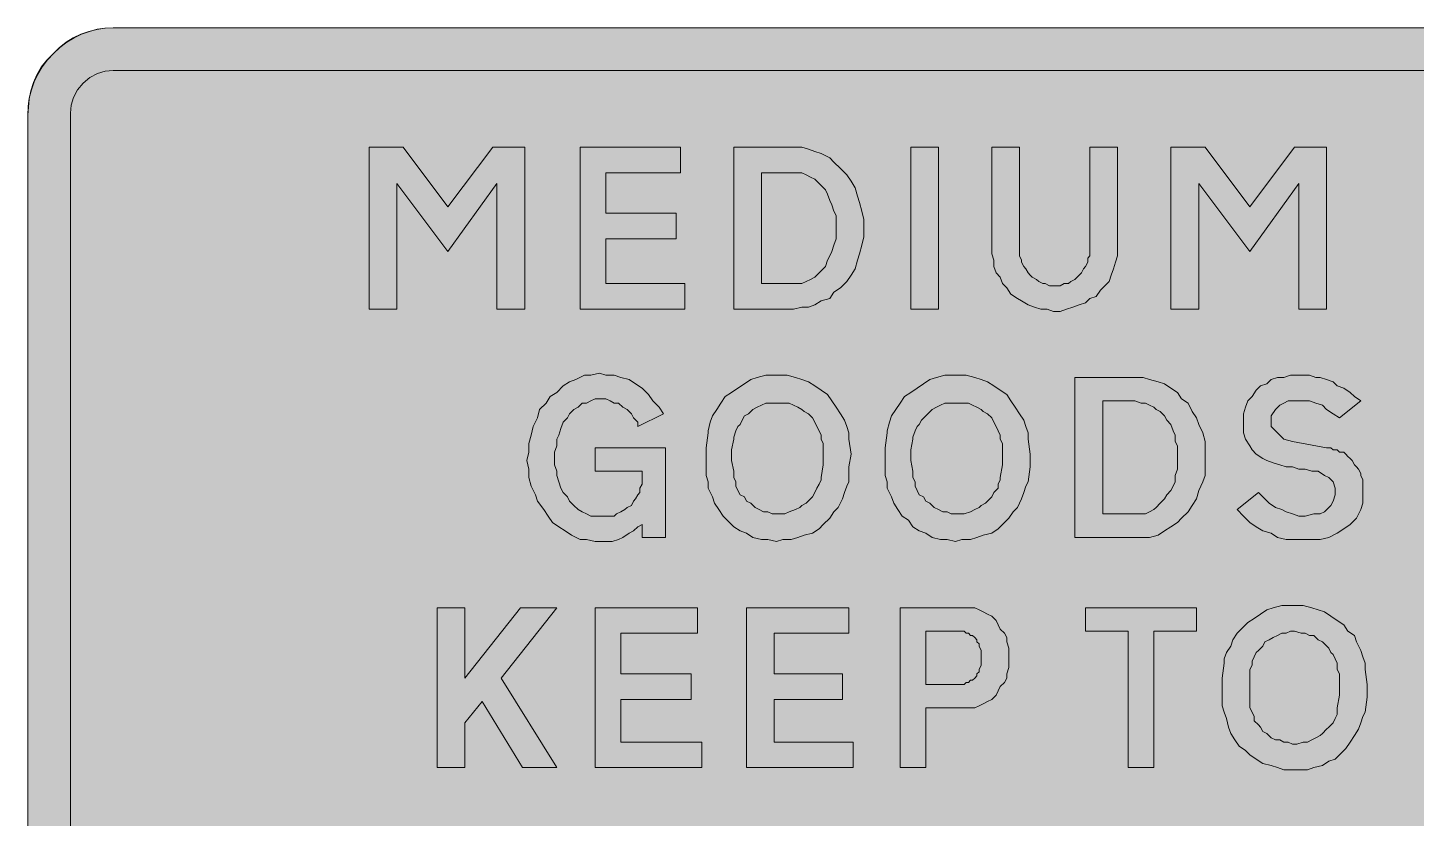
# Model space of a CAD drawing. Header units: metres. Extents: x 69 to 500, y 13 to 261.
# Drawn here: x 68.8 to 264.1, y 149.8 to 261 of the extents above; entities that cross this region are included whole.
import ezdxf

# ---------------------------------------------------------------- set-up
doc = ezdxf.new("R2010")
doc.units = ezdxf.units.M
for name, color, linetype, true_color in [('FILL_BLUE_0000FF', 7, 'Continuous', 0x0000ff), ('FILL_WHITE_FFFFFF', 7, 'Continuous', 0xffffff), ('STROKE_BLUE_0000FF', 7, 'Continuous', 0x0000ff)]:
    doc.layers.add(name, color=color, linetype=linetype, true_color=true_color)

msp = doc.modelspace()

# ---------------------------------------------------------------- hatches: boundary and pattern name
at = {"layer": 'FILL_BLUE_0000FF', "true_color": 0x0000ff}
h = msp.add_hatch(color=7, dxfattribs=at)
h.dxf.hatch_style = 1
h.paths.add_polyline_path([(487.95, 255), (489.07, 254.89), (490.16, 254.55), (491.2, 253.99), (492.15, 253.2), (492.94, 252.25), (493.5, 251.21), (493.84, 250.12), (493.95, 249), (493.95, 25.2), (493.91, 24), (493.65, 22.8), (493.01, 21.75), (492.15, 20.7), (491.25, 19.99), (490.35, 19.5), (489.15, 19.09), (487.95, 18.9), (80.85, 18.9), (79.73, 19.01), (78.64, 19.35), (77.6, 19.91), (76.65, 20.7), (75.79, 21.75), (75.15, 22.8), (74.89, 24), (74.85, 25.2), (74.85, 249), (74.96, 250.12), (75.3, 251.21), (75.86, 252.25), (76.65, 253.2), (77.6, 253.99), (78.64, 254.55), (79.73, 254.89), (80.85, 255), (487.95, 255)])
at = {"layer": 'FILL_WHITE_FFFFFF', "true_color": 0xffffff}
h = msp.add_hatch(color=7, dxfattribs=at)
h.dxf.hatch_style = 1
h.paths.add_polyline_path([(487.95, 261), (489.07, 260.94), (490.2, 260.78), (491.31, 260.49), (492.41, 260.1), (493.5, 259.59), (494.57, 258.98), (495.62, 258.24), (496.65, 257.4), (497.48, 256.46), (498.18, 255.45), (498.75, 254.38), (499.2, 253.28), (499.54, 252.14), (499.77, 250.99), (499.95, 248.7), (499.95, 25.2), (499.87, 22.95), (499.7, 21.83), (499.35, 20.7), (498.84, 19.58), (498.22, 18.49), (497.49, 17.45), (496.65, 16.5), (495.7, 15.66), (494.66, 14.93), (493.57, 14.31), (492.45, 13.8), (491.32, 13.41), (490.2, 13.13), (489.07, 12.96), (487.95, 12.9), (80.85, 12.9), (79.73, 12.96), (78.61, 13.13), (77.51, 13.41), (76.42, 13.8), (75.37, 14.31), (74.35, 14.93), (73.38, 15.66), (72.45, 16.5), (71.52, 17.44), (70.75, 18.45), (70.12, 19.52), (69.64, 20.63), (69.28, 21.76), (69.03, 22.91), (68.85, 25.2), (68.85, 248.7), (69.03, 250.99), (69.28, 252.14), (69.64, 253.28), (70.12, 254.38), (70.75, 255.45), (71.52, 256.46), (72.45, 257.4), (73.38, 258.24), (74.35, 258.98), (75.37, 259.59), (76.42, 260.1), (77.51, 260.49), (78.61, 260.78), (79.73, 260.94), (80.85, 261), (487.95, 261)])
h = msp.add_hatch(color=7, dxfattribs=at)
h.dxf.hatch_style = 1
h.paths.add_polyline_path([(121.65, 244.2), (127.95, 235.8), (134.25, 244.2), (138.75, 244.2), (138.75, 221.4), (134.85, 221.4), (134.85, 239.1), (127.95, 229.5), (120.75, 239.1), (120.75, 221.4), (116.85, 221.4), (116.85, 244.2), (121.65, 244.2)])
h = msp.add_hatch(color=7, dxfattribs=at)
h.dxf.hatch_style = 1
h.paths.add_polyline_path([(160.65, 244.2), (160.65, 240.6), (150.15, 240.6), (150.15, 234.9), (160.05, 234.9), (160.05, 231.3), (150.15, 231.3), (150.15, 225), (161.25, 225), (161.25, 221.4), (146.55, 221.4), (146.55, 244.2), (160.65, 244.2)])
h = msp.add_hatch(color=7, dxfattribs=at)
h.dxf.hatch_style = 1
h.paths.add_polyline_path([(177.75, 244.2), (178.65, 243.9), (179.55, 243.6), (180.45, 243.3), (181.65, 242.7), (182.25, 242.1), (183.15, 241.2), (184.05, 240.3), (184.65, 239.4), (185.25, 238.5), (185.55, 237.3), (185.85, 236.4), (186.15, 235.2), (186.45, 234), (186.45, 232.8), (186.45, 231.6), (186.15, 230.4), (185.85, 229.2), (185.55, 228.3), (185.25, 227.1), (184.65, 226.2), (184.05, 225.3), (183.15, 224.4), (182.25, 223.8), (181.65, 222.9), (180.45, 222.6), (179.55, 222), (178.65, 221.7), (177.75, 221.7), (176.55, 221.4), (168.15, 221.4), (168.15, 244.2), (176.55, 244.2), (177.75, 244.2)])
h.paths.add_polyline_path([(177.75, 225), (178.35, 225.3), (178.95, 225.6), (179.55, 225.9), (180.15, 226.5), (180.45, 226.8), (181.05, 227.4), (181.35, 228.3), (181.65, 228.9), (181.95, 229.5), (182.25, 230.4), (182.55, 231.3), (182.55, 231.9), (182.55, 232.8), (182.55, 233.7), (182.55, 234.6), (182.25, 235.2), (181.95, 236.1), (181.65, 236.7), (181.35, 237.6), (181.05, 238.2), (180.45, 238.8), (180.15, 239.1), (179.55, 239.7), (178.95, 240), (178.35, 240.3), (177.75, 240.6), (177.15, 240.6), (176.55, 240.6), (172.05, 240.6), (172.05, 225), (176.55, 225), (177.15, 225), (177.75, 225)], flags=16)
h = msp.add_hatch(color=7, dxfattribs=at)
h.dxf.hatch_style = 1
h.paths.add_polyline_path([(196.95, 244.2), (196.95, 221.4), (193.05, 221.4), (193.05, 244.2), (196.95, 244.2)])
h = msp.add_hatch(color=7, dxfattribs=at)
h.dxf.hatch_style = 1
h.paths.add_polyline_path([(204.45, 244.2), (208.35, 244.2), (208.35, 229.5), (208.35, 228.9), (208.65, 228.3), (208.65, 228), (208.95, 227.4), (209.25, 227.1), (209.55, 226.5), (209.85, 226.2), (210.15, 225.9), (210.75, 225.6), (211.05, 225.3), (211.65, 225), (211.95, 225), (212.55, 224.7), (213.15, 224.7), (213.75, 224.7), (214.05, 224.7), (214.65, 225), (215.25, 225), (215.55, 225.3), (216.15, 225.6), (216.45, 225.9), (216.75, 226.2), (217.05, 226.5), (217.35, 227.1), (217.65, 227.4), (217.95, 228), (217.95, 228.6), (218.25, 228.9), (218.25, 229.5), (218.25, 244.2), (222.15, 244.2), (222.15, 229.8), (222.15, 228.9), (221.85, 228), (221.55, 227.1), (221.25, 226.2), (220.95, 225.3), (220.35, 224.7), (219.75, 224.1), (219.15, 223.2), (218.25, 222.9), (217.65, 222.3), (216.75, 222), (215.85, 221.7), (214.95, 221.4), (214.05, 221.1), (213.15, 221.1), (212.25, 221.4), (211.35, 221.4), (210.45, 221.7), (209.55, 222), (208.65, 222.6), (208.05, 222.9), (207.15, 223.5), (206.55, 224.4), (205.95, 225), (205.65, 225.9), (205.05, 226.5), (204.75, 227.4), (204.75, 228.3), (204.45, 229.2), (204.45, 229.8), (204.45, 244.2)])
h = msp.add_hatch(color=7, dxfattribs=at)
h.dxf.hatch_style = 1
h.paths.add_polyline_path([(234.45, 244.2), (240.75, 235.8), (247.05, 244.2), (251.55, 244.2), (251.55, 221.4), (247.65, 221.4), (247.65, 239.1), (240.75, 229.5), (233.55, 239.1), (233.55, 221.4), (229.65, 221.4), (229.65, 244.2), (234.45, 244.2)])
h = msp.add_hatch(color=7, dxfattribs=at)
h.dxf.hatch_style = 1
h.paths.add_polyline_path([(148.65, 188.7), (147.45, 189), (146.55, 189), (145.35, 189.6), (144.45, 190.2), (143.55, 190.8), (142.65, 191.4), (142.05, 192.3), (141.45, 193.2), (140.55, 194.4), (140.25, 195.3), (139.65, 196.5), (139.35, 197.7), (139.35, 198.9), (139.05, 200.1), (139.35, 201.3), (139.35, 202.5), (139.65, 203.7), (139.95, 204.9), (140.55, 206.1), (140.85, 207.3), (141.75, 208.2), (142.35, 209.1), (143.25, 209.7), (144.15, 210.6), (145.05, 211.2), (145.95, 211.5), (147.15, 212.1), (148.05, 212.1), (149.25, 212.4), (150.15, 212.1), (151.35, 212.1), (152.25, 211.8), (153.45, 211.5), (154.35, 210.9), (155.25, 210.3), (156.15, 209.4), (156.75, 208.5), (157.65, 207.6), (158.25, 206.7), (154.65, 204.9), (154.65, 205.5), (154.05, 206.1), (153.75, 206.7), (153.15, 207.3), (152.55, 207.6), (151.95, 208.2), (151.35, 208.2), (150.75, 208.5), (150.15, 208.8), (149.55, 208.8), (148.65, 208.8), (148.05, 208.5), (147.45, 208.2), (146.85, 208.2), (146.25, 207.6), (145.65, 207.3), (145.05, 206.7), (144.75, 206.1), (144.15, 205.5), (143.85, 204.6), (143.55, 203.7), (143.25, 203.1), (143.25, 202.2), (142.95, 201.3), (142.95, 200.4), (142.95, 199.5), (143.25, 198.6), (143.25, 198), (143.55, 197.1), (143.85, 196.2), (144.15, 195.6), (144.75, 195), (145.05, 194.4), (145.65, 193.8), (146.25, 193.2), (146.85, 192.9), (147.45, 192.6), (148.05, 192.3), (148.65, 192.3), (149.55, 192.3), (150.15, 192.3), (150.75, 192.3), (151.35, 192.3), (151.65, 192.6), (152.25, 192.9), (152.85, 193.2), (153.15, 193.5), (153.75, 193.8), (154.05, 194.4), (154.35, 194.7), (154.65, 195.3), (154.95, 195.6), (154.95, 196.2), (155.25, 196.8), (155.25, 197.1), (155.25, 198.6), (148.65, 198.6), (148.65, 201.9), (158.55, 201.9), (158.55, 189.3), (155.25, 189.3), (155.25, 191.1), (154.65, 190.8), (154.05, 190.2), (153.45, 189.9), (152.55, 189.3), (151.95, 189), (151.05, 188.7), (150.15, 188.7), (149.55, 188.7), (148.65, 188.7)])
h = msp.add_hatch(color=7, dxfattribs=at)
h.dxf.hatch_style = 1
h.paths.add_polyline_path([(184.65, 201), (184.35, 199.2), (184.35, 197.1), (184.05, 196.5), (183.75, 195.6), (183.45, 194.7), (182.85, 193.5), (182.25, 192.9), (181.65, 192), (180.75, 191.1), (180.15, 190.5), (179.25, 189.9), (178.05, 189.6), (177.15, 189.3), (176.25, 189), (175.05, 189), (174.15, 188.7), (172.95, 189), (172.05, 189), (170.85, 189.3), (169.95, 189.9), (169.05, 190.2), (168.15, 190.8), (167.25, 191.7), (166.65, 192.3), (166.05, 193.2), (165.45, 194.1), (165.15, 195), (164.55, 196.2), (164.55, 197.1), (164.25, 198), (164.25, 199.8), (164.25, 201.9), (164.55, 204), (164.55, 204.3), (164.85, 205.5), (165.15, 206.4), (165.75, 207.3), (166.35, 208.2), (166.95, 209.1), (167.85, 209.7), (168.75, 210.3), (169.65, 210.9), (170.55, 211.5), (171.45, 211.8), (172.65, 212.1), (173.55, 212.1), (174.75, 212.1), (175.65, 212.1), (176.85, 211.8), (177.75, 211.5), (178.65, 211.2), (179.55, 210.6), (180.45, 210), (181.35, 209.4), (181.95, 208.5), (182.55, 207.6), (183.15, 206.7), (183.75, 205.8), (184.05, 204.9), (184.35, 204), (184.35, 203.1), (184.65, 201)])
h.paths.add_polyline_path([(180.15, 204.3), (179.85, 204.9), (179.55, 205.5), (179.25, 206.1), (178.65, 206.7), (178.05, 207), (177.75, 207.3), (177.15, 207.6), (176.55, 207.9), (175.95, 208.2), (175.05, 208.2), (174.45, 208.2), (173.85, 208.2), (173.25, 208.2), (172.65, 208.2), (172.05, 207.9), (171.45, 207.6), (170.85, 207.3), (170.25, 206.7), (169.65, 206.4), (169.35, 205.8), (169.05, 205.2), (168.75, 204.9), (168.45, 204.3), (168.15, 203.4), (168.15, 203.1), (167.85, 201.6), (167.85, 200.1), (168.15, 198.6), (168.15, 197.7), (168.45, 197.1), (168.45, 196.5), (168.75, 195.9), (169.05, 195.3), (169.65, 195), (169.95, 194.4), (170.55, 194.1), (171.15, 193.5), (171.75, 193.2), (172.35, 192.9), (172.95, 192.9), (173.55, 192.6), (174.15, 192.6), (174.75, 192.6), (175.35, 192.6), (175.95, 192.9), (176.85, 193.2), (177.45, 193.5), (177.75, 193.8), (178.35, 194.1), (178.95, 194.7), (179.25, 195), (179.55, 195.6), (179.85, 196.2), (180.15, 196.8), (180.45, 197.4), (180.45, 197.7), (180.75, 199.5), (180.75, 201), (180.75, 202.5), (180.45, 203.1), (180.45, 203.7), (180.15, 204.3)], flags=16)
h = msp.add_hatch(color=7, dxfattribs=at)
h.dxf.hatch_style = 1
h.paths.add_polyline_path([(209.85, 201), (209.85, 199.2), (209.55, 197.1), (209.25, 196.5), (208.95, 195.6), (208.65, 194.7), (208.05, 193.5), (207.45, 192.9), (206.85, 192), (205.95, 191.1), (205.35, 190.5), (204.45, 189.9), (203.25, 189.6), (202.35, 189.3), (201.45, 189), (200.25, 189), (199.35, 188.7), (198.15, 189), (197.25, 189), (196.05, 189.3), (195.15, 189.9), (194.25, 190.2), (193.35, 190.8), (192.75, 191.7), (191.85, 192.3), (191.25, 193.2), (190.65, 194.1), (190.35, 195), (189.75, 196.2), (189.75, 197.1), (189.45, 198), (189.45, 199.8), (189.45, 201.9), (189.75, 204), (189.75, 204.3), (190.05, 205.5), (190.35, 206.4), (190.95, 207.3), (191.55, 208.2), (192.15, 209.1), (193.05, 209.7), (193.95, 210.3), (194.85, 210.9), (195.75, 211.5), (196.65, 211.8), (197.85, 212.1), (198.75, 212.1), (199.95, 212.1), (200.85, 212.1), (202.05, 211.8), (202.95, 211.5), (203.85, 211.2), (204.75, 210.6), (205.65, 210), (206.55, 209.4), (207.15, 208.5), (207.75, 207.6), (208.35, 206.7), (208.95, 205.8), (209.25, 204.9), (209.55, 204), (209.55, 203.1), (209.85, 201)])
h.paths.add_polyline_path([(205.35, 204.3), (205.05, 204.9), (204.75, 205.5), (204.45, 206.1), (203.85, 206.7), (203.25, 207), (202.95, 207.3), (202.35, 207.6), (201.75, 207.9), (201.15, 208.2), (200.25, 208.2), (199.65, 208.2), (199.05, 208.2), (198.45, 208.2), (197.85, 208.2), (197.25, 207.9), (196.65, 207.6), (196.05, 207.3), (195.45, 206.7), (195.15, 206.4), (194.55, 205.8), (194.25, 205.2), (193.95, 204.9), (193.65, 204.3), (193.35, 203.4), (193.35, 203.1), (193.05, 201.6), (193.05, 200.1), (193.35, 198.6), (193.35, 197.7), (193.65, 197.1), (193.65, 196.5), (193.95, 195.9), (194.25, 195.3), (194.85, 195), (195.15, 194.4), (195.75, 194.1), (196.35, 193.5), (196.95, 193.2), (197.55, 192.9), (198.15, 192.9), (198.75, 192.6), (199.35, 192.6), (199.95, 192.6), (200.55, 192.6), (201.45, 192.9), (202.05, 193.2), (202.65, 193.5), (202.95, 193.8), (203.55, 194.1), (204.15, 194.7), (204.45, 195), (204.75, 195.6), (205.35, 196.2), (205.35, 196.8), (205.65, 197.4), (205.65, 197.7), (205.95, 199.5), (205.95, 201), (205.95, 202.5), (205.65, 203.1), (205.65, 203.7), (205.35, 204.3)], flags=16)
h = msp.add_hatch(color=7, dxfattribs=at)
h.dxf.hatch_style = 1
h.paths.add_polyline_path([(225.75, 211.8), (226.65, 211.5), (227.85, 211.2), (228.75, 210.9), (229.65, 210.3), (230.55, 209.7), (231.15, 208.8), (232.05, 208.2), (232.65, 207), (233.25, 206.1), (233.55, 205.2), (234.15, 204), (234.45, 202.8), (234.45, 201.6), (234.45, 200.4), (234.45, 199.2), (234.45, 198), (234.15, 197.1), (233.55, 195.9), (233.25, 194.7), (232.65, 193.8), (232.05, 192.9), (231.15, 192), (230.55, 191.4), (229.65, 190.8), (228.75, 190.2), (227.85, 189.6), (226.65, 189.3), (225.75, 189.3), (224.55, 189.3), (216.15, 189.3), (216.15, 211.8), (224.55, 211.8), (225.75, 211.8)])
h.paths.add_polyline_path([(226.05, 192.6), (226.65, 192.9), (227.25, 193.2), (227.55, 193.5), (228.15, 194.1), (228.75, 194.7), (229.05, 195.3), (229.65, 195.9), (229.95, 196.5), (230.25, 197.1), (230.25, 198), (230.55, 198.9), (230.55, 199.5), (230.55, 200.4), (230.55, 201.3), (230.55, 202.2), (230.25, 202.8), (230.25, 203.7), (229.95, 204.3), (229.65, 205.2), (229.05, 205.8), (228.75, 206.4), (228.15, 207), (227.55, 207.3), (227.25, 207.6), (226.65, 207.9), (226.05, 208.2), (225.45, 208.2), (224.55, 208.5), (220.05, 208.5), (220.05, 192.6), (224.55, 192.6), (225.45, 192.6), (226.05, 192.6)], flags=16)
h = msp.add_hatch(color=7, dxfattribs=at)
h.dxf.hatch_style = 1
h.paths.add_polyline_path([(242.85, 194.7), (243.45, 194.1), (244.35, 193.5), (245.25, 193.2), (245.85, 192.9), (246.75, 192.6), (247.65, 192.3), (248.55, 192.3), (249.75, 192.6), (250.65, 192.6), (251.25, 192.9), (251.85, 193.5), (252.15, 193.8), (252.45, 194.4), (252.75, 195.3), (252.75, 196.2), (252.45, 197.1), (251.85, 197.7), (251.25, 198), (250.35, 198.6), (249.45, 198.6), (248.55, 198.9), (247.65, 198.9), (246.75, 199.2), (245.85, 199.2), (244.95, 199.5), (244.05, 199.8), (243.15, 200.1), (242.55, 200.4), (241.65, 201), (241.05, 201.6), (240.75, 202.2), (240.15, 203.1), (239.85, 204), (239.85, 204.9), (239.85, 205.8), (239.85, 206.7), (240.15, 207.6), (240.45, 208.5), (241.05, 209.1), (241.65, 210), (242.25, 210.6), (243.15, 210.9), (243.75, 211.5), (244.65, 211.8), (245.55, 211.8), (246.45, 212.1), (247.35, 212.1), (248.25, 212.1), (249.15, 212.1), (250.05, 211.8), (250.65, 211.8), (251.55, 211.5), (252.45, 211.2), (253.05, 210.6), (253.95, 210.3), (254.85, 209.7), (255.45, 209.1), (256.35, 208.5), (253.35, 206.1), (252.45, 206.7), (251.55, 207.3), (250.95, 207.9), (250.05, 208.2), (249.15, 208.5), (248.25, 208.5), (247.35, 208.5), (246.75, 208.5), (246.15, 208.5), (245.55, 208.2), (244.95, 207.9), (244.35, 207.3), (243.75, 206.4), (243.75, 205.8), (243.75, 204.9), (244.35, 204.3), (244.95, 203.7), (245.55, 203.1), (246.75, 202.8), (251.55, 201.9), (252.15, 201.9), (252.45, 201.6), (253.05, 201.6), (253.35, 201.3), (253.95, 201.3), (254.25, 201), (254.55, 200.7), (254.85, 200.4), (255.15, 200.1), (255.45, 199.5), (255.75, 199.2), (256.05, 198.9), (256.35, 198.3), (256.35, 198), (256.65, 197.4), (256.65, 197.1), (256.65, 196.5), (256.65, 196.2), (256.65, 195.6), (256.65, 194.7), (256.65, 194.1), (256.35, 193.2), (255.75, 192), (254.85, 191.1), (253.95, 190.5), (253.05, 189.9), (251.85, 189.3), (250.65, 189), (249.45, 189), (248.25, 189), (247.05, 189), (245.85, 189), (244.65, 189.3), (243.75, 189.9), (242.55, 190.2), (241.65, 190.8), (240.75, 191.4), (239.85, 192.3), (238.95, 193.2), (241.95, 195.6), (242.85, 194.7)])
h = msp.add_hatch(color=7, dxfattribs=at)
h.dxf.hatch_style = 1
h.paths.add_polyline_path([(257.25, 168.6), (257.25, 166.8), (256.95, 164.7), (256.65, 164.1), (256.35, 163.2), (256.05, 162.3), (255.45, 161.4), (254.85, 160.5), (254.25, 159.6), (253.65, 159), (252.75, 158.1), (251.85, 157.8), (250.95, 157.2), (249.75, 156.9), (248.85, 156.6), (247.65, 156.6), (246.75, 156.6), (245.55, 156.6), (244.65, 156.9), (243.75, 157.2), (242.55, 157.5), (241.65, 158.1), (240.75, 158.7), (240.15, 159.3), (239.25, 159.9), (238.65, 160.8), (238.05, 161.7), (237.75, 162.6), (237.45, 163.8), (237.15, 164.7), (236.85, 165.6), (236.85, 167.7), (236.85, 169.5), (237.15, 171.6), (237.15, 172.2), (237.45, 173.1), (238.05, 174), (238.35, 174.9), (238.95, 175.8), (239.85, 176.7), (240.45, 177.3), (241.35, 177.9), (242.25, 178.5), (243.15, 179.1), (244.05, 179.4), (245.25, 179.7), (246.15, 179.7), (247.35, 179.7), (248.25, 179.7), (249.45, 179.4), (250.35, 179.1), (251.25, 178.8), (252.15, 178.2), (253.05, 177.6), (253.95, 177), (254.55, 176.1), (255.45, 175.5), (255.75, 174.6), (256.35, 173.4), (256.65, 172.5), (256.95, 171.6), (256.95, 170.7), (257.25, 168.6)])
h.paths.add_polyline_path([(252.75, 172.2), (252.45, 172.8), (252.15, 173.1), (251.85, 173.7), (251.25, 174.3), (250.95, 174.6), (250.35, 174.9), (249.75, 175.5), (249.15, 175.5), (248.55, 175.8), (247.95, 175.8), (247.05, 176.1), (246.45, 176.1), (245.85, 175.8), (245.25, 175.8), (244.65, 175.5), (244.05, 175.2), (243.45, 174.9), (242.85, 174.6), (242.55, 174), (241.95, 173.4), (241.65, 173.1), (241.35, 172.5), (241.05, 171.9), (241.05, 171.3), (240.75, 170.7), (240.75, 169.2), (240.75, 167.7), (240.75, 166.2), (240.75, 165.3), (241.05, 164.7), (241.35, 164.1), (241.35, 163.5), (241.95, 162.9), (242.25, 162.6), (242.55, 162), (243.15, 161.7), (243.75, 161.1), (244.35, 160.8), (244.95, 160.8), (245.55, 160.5), (246.15, 160.5), (246.75, 160.2), (247.35, 160.2), (248.25, 160.5), (248.85, 160.5), (249.45, 160.8), (250.05, 161.1), (250.65, 161.4), (250.95, 161.7), (251.55, 162.3), (251.85, 162.6), (252.45, 163.2), (252.75, 163.8), (253.05, 164.4), (253.05, 165), (253.05, 165.3), (253.35, 167.1), (253.35, 168.6), (253.35, 170.1), (253.05, 170.7), (253.05, 171.6), (252.75, 172.2)], flags=16)
h = msp.add_hatch(color=7, dxfattribs=at)
h.dxf.hatch_style = 1
h.paths.add_polyline_path([(130.35, 169.5), (138.15, 179.4), (143.25, 179.4), (135.45, 169.5), (143.25, 156.9), (138.45, 156.9), (132.75, 166.2), (130.35, 163.2), (130.35, 156.9), (126.45, 156.9), (126.45, 179.4), (130.35, 179.4), (130.35, 169.5)])
h = msp.add_hatch(color=7, dxfattribs=at)
h.dxf.hatch_style = 1
h.paths.add_polyline_path([(163.05, 179.4), (163.05, 175.8), (152.25, 175.8), (152.25, 170.1), (162.15, 170.1), (162.15, 166.5), (152.25, 166.5), (152.25, 160.5), (163.65, 160.5), (163.65, 156.9), (148.65, 156.9), (148.65, 179.4), (163.05, 179.4)])
h = msp.add_hatch(color=7, dxfattribs=at)
h.dxf.hatch_style = 1
h.paths.add_polyline_path([(184.35, 179.4), (184.35, 175.8), (173.85, 175.8), (173.85, 170.1), (183.45, 170.1), (183.45, 166.5), (173.85, 166.5), (173.85, 160.5), (184.95, 160.5), (184.95, 156.9), (169.95, 156.9), (169.95, 179.4), (184.35, 179.4)])
h = msp.add_hatch(color=7, dxfattribs=at)
h.dxf.hatch_style = 1
h.paths.add_polyline_path([(200.85, 179.4), (201.45, 179.4), (202.05, 179.4), (202.65, 179.1), (203.25, 178.8), (203.85, 178.5), (204.45, 178.2), (205.05, 177.6), (205.35, 177), (205.65, 176.4), (206.25, 175.8), (206.55, 175.2), (206.55, 174.6), (206.85, 173.7), (206.85, 173.1), (206.85, 172.2), (206.85, 171.6), (206.85, 171), (206.55, 170.1), (206.55, 169.5), (206.25, 168.9), (205.65, 168.3), (205.35, 167.7), (205.05, 167.1), (204.45, 166.5), (203.85, 166.2), (203.25, 165.9), (202.65, 165.6), (202.05, 165.3), (201.45, 165.3), (200.85, 165.3), (195.15, 165.3), (195.15, 156.9), (191.55, 156.9), (191.55, 179.4), (200.85, 179.4)])
h.paths.add_polyline_path([(199.95, 168.6), (200.25, 168.6), (200.55, 168.6), (200.85, 168.9), (201.15, 168.9), (201.45, 169.2), (201.75, 169.2), (202.05, 169.5), (202.35, 169.8), (202.35, 170.1), (202.65, 170.4), (202.65, 170.7), (202.95, 171.3), (202.95, 171.6), (202.95, 171.9), (202.95, 172.2), (202.95, 172.8), (202.95, 173.1), (202.95, 173.4), (202.65, 174), (202.65, 174.3), (202.35, 174.6), (202.35, 174.9), (202.05, 175.2), (201.75, 175.5), (201.45, 175.5), (201.15, 175.8), (200.85, 175.8), (200.55, 176.1), (200.25, 176.1), (199.95, 176.1), (195.15, 176.1), (195.15, 168.6), (199.95, 168.6)], flags=16)
h = msp.add_hatch(color=7, dxfattribs=at)
h.dxf.hatch_style = 1
h.paths.add_polyline_path([(233.25, 179.4), (233.25, 176.1), (227.25, 176.1), (227.25, 156.9), (223.65, 156.9), (223.65, 176.1), (217.65, 176.1), (217.65, 179.4), (233.25, 179.4)])

# ---------------------------------------------------------------- linework, layer by layer
at = {"layer": 'FILL_BLUE_0000FF', "lineweight": 0, "true_color": 0x0000ff}
msp.add_lwpolyline([(487.95, 18.9), (80.85, 18.9), (79.73, 19.01), (78.64, 19.35), (77.6, 19.91), (76.65, 20.7), (75.79, 21.75), (75.15, 22.8), (74.89, 24), (74.85, 25.2), (74.85, 249), (74.96, 250.12), (75.3, 251.21), (75.86, 252.25), (76.65, 253.2), (77.6, 253.99), (78.64, 254.55), (79.73, 254.89), (80.85, 255), (487.95, 255)], dxfattribs=at)
at = {"layer": 'FILL_WHITE_FFFFFF', "lineweight": 0, "true_color": 0xffffff}
msp.add_lwpolyline([(68.85, 25.2), (68.85, 248.7), (69.03, 250.99), (69.28, 252.14), (69.64, 253.28), (70.12, 254.38), (70.75, 255.45), (71.52, 256.46), (72.45, 257.4), (73.38, 258.24), (74.35, 258.98), (75.37, 259.59), (76.42, 260.1), (77.51, 260.49), (78.61, 260.78), (79.73, 260.94), (80.85, 261), (487.95, 261)], dxfattribs=at)
for points in [[(121.65, 244.2), (127.95, 235.8), (134.25, 244.2), (138.75, 244.2), (138.75, 221.4), (134.85, 221.4), (134.85, 239.1), (127.95, 229.5), (120.75, 239.1), (120.75, 221.4), (116.85, 221.4), (116.85, 244.2)], [(160.65, 244.2), (160.65, 240.6), (150.15, 240.6), (150.15, 234.9), (160.05, 234.9), (160.05, 231.3), (150.15, 231.3), (150.15, 225), (161.25, 225), (161.25, 221.4), (146.55, 221.4), (146.55, 244.2)], [(177.75, 244.2), (178.65, 243.9), (179.55, 243.6), (180.45, 243.3), (181.65, 242.7), (182.25, 242.1), (183.15, 241.2), (184.05, 240.3), (184.65, 239.4), (185.25, 238.5), (185.55, 237.3), (185.85, 236.4), (186.15, 235.2), (186.45, 234), (186.45, 232.8), (186.45, 231.6), (186.15, 230.4), (185.85, 229.2), (185.55, 228.3), (185.25, 227.1), (184.65, 226.2), (184.05, 225.3), (183.15, 224.4), (182.25, 223.8), (181.65, 222.9), (180.45, 222.6), (179.55, 222), (178.65, 221.7), (177.75, 221.7), (176.55, 221.4), (168.15, 221.4), (168.15, 244.2), (176.55, 244.2)], [(196.95, 244.2), (196.95, 221.4), (193.05, 221.4), (193.05, 244.2)], [(204.45, 244.2), (208.35, 244.2), (208.35, 229.5), (208.35, 228.9), (208.65, 228.3), (208.65, 228), (208.95, 227.4), (209.25, 227.1), (209.55, 226.5), (209.85, 226.2), (210.15, 225.9), (210.75, 225.6), (211.05, 225.3), (211.65, 225), (211.95, 225), (212.55, 224.7), (213.15, 224.7), (213.75, 224.7), (214.05, 224.7), (214.65, 225), (215.25, 225), (215.55, 225.3), (216.15, 225.6), (216.45, 225.9), (216.75, 226.2), (217.05, 226.5), (217.35, 227.1), (217.65, 227.4), (217.95, 228), (217.95, 228.6), (218.25, 228.9), (218.25, 229.5), (218.25, 244.2), (222.15, 244.2), (222.15, 229.8), (222.15, 228.9), (221.85, 228), (221.55, 227.1), (221.25, 226.2), (220.95, 225.3), (220.35, 224.7), (219.75, 224.1), (219.15, 223.2), (218.25, 222.9), (217.65, 222.3), (216.75, 222), (215.85, 221.7), (214.95, 221.4), (214.05, 221.1), (213.15, 221.1), (212.25, 221.4), (211.35, 221.4), (210.45, 221.7), (209.55, 222), (208.65, 222.6), (208.05, 222.9), (207.15, 223.5), (206.55, 224.4), (205.95, 225), (205.65, 225.9), (205.05, 226.5), (204.75, 227.4), (204.75, 228.3), (204.45, 229.2), (204.45, 229.8)], [(234.45, 244.2), (240.75, 235.8), (247.05, 244.2), (251.55, 244.2), (251.55, 221.4), (247.65, 221.4), (247.65, 239.1), (240.75, 229.5), (233.55, 239.1), (233.55, 221.4), (229.65, 221.4), (229.65, 244.2)], [(177.75, 225), (178.35, 225.3), (178.95, 225.6), (179.55, 225.9), (180.15, 226.5), (180.45, 226.8), (181.05, 227.4), (181.35, 228.3), (181.65, 228.9), (181.95, 229.5), (182.25, 230.4), (182.55, 231.3), (182.55, 231.9), (182.55, 232.8), (182.55, 233.7), (182.55, 234.6), (182.25, 235.2), (181.95, 236.1), (181.65, 236.7), (181.35, 237.6), (181.05, 238.2), (180.45, 238.8), (180.15, 239.1), (179.55, 239.7), (178.95, 240), (178.35, 240.3), (177.75, 240.6), (177.15, 240.6), (176.55, 240.6), (172.05, 240.6), (172.05, 225), (176.55, 225), (177.15, 225)], [(148.65, 188.7), (147.45, 189), (146.55, 189), (145.35, 189.6), (144.45, 190.2), (143.55, 190.8), (142.65, 191.4), (142.05, 192.3), (141.45, 193.2), (140.55, 194.4), (140.25, 195.3), (139.65, 196.5), (139.35, 197.7), (139.35, 198.9), (139.05, 200.1), (139.35, 201.3), (139.35, 202.5), (139.65, 203.7), (139.95, 204.9), (140.55, 206.1), (140.85, 207.3), (141.75, 208.2), (142.35, 209.1), (143.25, 209.7), (144.15, 210.6), (145.05, 211.2), (145.95, 211.5), (147.15, 212.1), (148.05, 212.1), (149.25, 212.4), (150.15, 212.1), (151.35, 212.1), (152.25, 211.8), (153.45, 211.5), (154.35, 210.9), (155.25, 210.3), (156.15, 209.4), (156.75, 208.5), (157.65, 207.6), (158.25, 206.7), (154.65, 204.9), (154.65, 205.5), (154.05, 206.1), (153.75, 206.7), (153.15, 207.3), (152.55, 207.6), (151.95, 208.2), (151.35, 208.2), (150.75, 208.5), (150.15, 208.8), (149.55, 208.8), (148.65, 208.8), (148.05, 208.5), (147.45, 208.2), (146.85, 208.2), (146.25, 207.6), (145.65, 207.3), (145.05, 206.7), (144.75, 206.1), (144.15, 205.5), (143.85, 204.6), (143.55, 203.7), (143.25, 203.1), (143.25, 202.2), (142.95, 201.3), (142.95, 200.4), (142.95, 199.5), (143.25, 198.6), (143.25, 198), (143.55, 197.1), (143.85, 196.2), (144.15, 195.6), (144.75, 195), (145.05, 194.4), (145.65, 193.8), (146.25, 193.2), (146.85, 192.9), (147.45, 192.6), (148.05, 192.3), (148.65, 192.3), (149.55, 192.3), (150.15, 192.3), (150.75, 192.3), (151.35, 192.3), (151.65, 192.6), (152.25, 192.9), (152.85, 193.2), (153.15, 193.5), (153.75, 193.8), (154.05, 194.4), (154.35, 194.7), (154.65, 195.3), (154.95, 195.6), (154.95, 196.2), (155.25, 196.8), (155.25, 197.1), (155.25, 198.6), (148.65, 198.6), (148.65, 201.9), (158.55, 201.9), (158.55, 189.3), (155.25, 189.3), (155.25, 191.1), (154.65, 190.8), (154.05, 190.2), (153.45, 189.9), (152.55, 189.3), (151.95, 189), (151.05, 188.7), (150.15, 188.7), (149.55, 188.7)], [(184.65, 201), (184.35, 199.2), (184.35, 197.1), (184.05, 196.5), (183.75, 195.6), (183.45, 194.7), (182.85, 193.5), (182.25, 192.9), (181.65, 192), (180.75, 191.1), (180.15, 190.5), (179.25, 189.9), (178.05, 189.6), (177.15, 189.3), (176.25, 189), (175.05, 189), (174.15, 188.7), (172.95, 189), (172.05, 189), (170.85, 189.3), (169.95, 189.9), (169.05, 190.2), (168.15, 190.8), (167.25, 191.7), (166.65, 192.3), (166.05, 193.2), (165.45, 194.1), (165.15, 195), (164.55, 196.2), (164.55, 197.1), (164.25, 198), (164.25, 199.8), (164.25, 201.9), (164.55, 204), (164.55, 204.3), (164.85, 205.5), (165.15, 206.4), (165.75, 207.3), (166.35, 208.2), (166.95, 209.1), (167.85, 209.7), (168.75, 210.3), (169.65, 210.9), (170.55, 211.5), (171.45, 211.8), (172.65, 212.1), (173.55, 212.1), (174.75, 212.1), (175.65, 212.1), (176.85, 211.8), (177.75, 211.5), (178.65, 211.2), (179.55, 210.6), (180.45, 210), (181.35, 209.4), (181.95, 208.5), (182.55, 207.6), (183.15, 206.7), (183.75, 205.8), (184.05, 204.9), (184.35, 204), (184.35, 203.1)], [(209.85, 201), (209.85, 199.2), (209.55, 197.1), (209.25, 196.5), (208.95, 195.6), (208.65, 194.7), (208.05, 193.5), (207.45, 192.9), (206.85, 192), (205.95, 191.1), (205.35, 190.5), (204.45, 189.9), (203.25, 189.6), (202.35, 189.3), (201.45, 189), (200.25, 189), (199.35, 188.7), (198.15, 189), (197.25, 189), (196.05, 189.3), (195.15, 189.9), (194.25, 190.2), (193.35, 190.8), (192.75, 191.7), (191.85, 192.3), (191.25, 193.2), (190.65, 194.1), (190.35, 195), (189.75, 196.2), (189.75, 197.1), (189.45, 198), (189.45, 199.8), (189.45, 201.9), (189.75, 204), (189.75, 204.3), (190.05, 205.5), (190.35, 206.4), (190.95, 207.3), (191.55, 208.2), (192.15, 209.1), (193.05, 209.7), (193.95, 210.3), (194.85, 210.9), (195.75, 211.5), (196.65, 211.8), (197.85, 212.1), (198.75, 212.1), (199.95, 212.1), (200.85, 212.1), (202.05, 211.8), (202.95, 211.5), (203.85, 211.2), (204.75, 210.6), (205.65, 210), (206.55, 209.4), (207.15, 208.5), (207.75, 207.6), (208.35, 206.7), (208.95, 205.8), (209.25, 204.9), (209.55, 204), (209.55, 203.1)], [(225.75, 211.8), (226.65, 211.5), (227.85, 211.2), (228.75, 210.9), (229.65, 210.3), (230.55, 209.7), (231.15, 208.8), (232.05, 208.2), (232.65, 207), (233.25, 206.1), (233.55, 205.2), (234.15, 204), (234.45, 202.8), (234.45, 201.6), (234.45, 200.4), (234.45, 199.2), (234.45, 198), (234.15, 197.1), (233.55, 195.9), (233.25, 194.7), (232.65, 193.8), (232.05, 192.9), (231.15, 192), (230.55, 191.4), (229.65, 190.8), (228.75, 190.2), (227.85, 189.6), (226.65, 189.3), (225.75, 189.3), (224.55, 189.3), (216.15, 189.3), (216.15, 211.8), (224.55, 211.8)], [(242.85, 194.7), (243.45, 194.1), (244.35, 193.5), (245.25, 193.2), (245.85, 192.9), (246.75, 192.6), (247.65, 192.3), (248.55, 192.3), (249.75, 192.6), (250.65, 192.6), (251.25, 192.9), (251.85, 193.5), (252.15, 193.8), (252.45, 194.4), (252.75, 195.3), (252.75, 196.2), (252.45, 197.1), (251.85, 197.7), (251.25, 198), (250.35, 198.6), (249.45, 198.6), (248.55, 198.9), (247.65, 198.9), (246.75, 199.2), (245.85, 199.2), (244.95, 199.5), (244.05, 199.8), (243.15, 200.1), (242.55, 200.4), (241.65, 201), (241.05, 201.6), (240.75, 202.2), (240.15, 203.1), (239.85, 204), (239.85, 204.9), (239.85, 205.8), (239.85, 206.7), (240.15, 207.6), (240.45, 208.5), (241.05, 209.1), (241.65, 210), (242.25, 210.6), (243.15, 210.9), (243.75, 211.5), (244.65, 211.8), (245.55, 211.8), (246.45, 212.1), (247.35, 212.1), (248.25, 212.1), (249.15, 212.1), (250.05, 211.8), (250.65, 211.8), (251.55, 211.5), (252.45, 211.2), (253.05, 210.6), (253.95, 210.3), (254.85, 209.7), (255.45, 209.1), (256.35, 208.5), (253.35, 206.1), (252.45, 206.7), (251.55, 207.3), (250.95, 207.9), (250.05, 208.2), (249.15, 208.5), (248.25, 208.5), (247.35, 208.5), (246.75, 208.5), (246.15, 208.5), (245.55, 208.2), (244.95, 207.9), (244.35, 207.3), (243.75, 206.4), (243.75, 205.8), (243.75, 204.9), (244.35, 204.3), (244.95, 203.7), (245.55, 203.1), (246.75, 202.8), (251.55, 201.9), (252.15, 201.9), (252.45, 201.6), (253.05, 201.6), (253.35, 201.3), (253.95, 201.3), (254.25, 201), (254.55, 200.7), (254.85, 200.4), (255.15, 200.1), (255.45, 199.5), (255.75, 199.2), (256.05, 198.9), (256.35, 198.3), (256.35, 198), (256.65, 197.4), (256.65, 197.1), (256.65, 196.5), (256.65, 196.2), (256.65, 195.6), (256.65, 194.7), (256.65, 194.1), (256.35, 193.2), (255.75, 192), (254.85, 191.1), (253.95, 190.5), (253.05, 189.9), (251.85, 189.3), (250.65, 189), (249.45, 189), (248.25, 189), (247.05, 189), (245.85, 189), (244.65, 189.3), (243.75, 189.9), (242.55, 190.2), (241.65, 190.8), (240.75, 191.4), (239.85, 192.3), (238.95, 193.2), (241.95, 195.6)], [(180.15, 204.3), (179.85, 204.9), (179.55, 205.5), (179.25, 206.1), (178.65, 206.7), (178.05, 207), (177.75, 207.3), (177.15, 207.6), (176.55, 207.9), (175.95, 208.2), (175.05, 208.2), (174.45, 208.2), (173.85, 208.2), (173.25, 208.2), (172.65, 208.2), (172.05, 207.9), (171.45, 207.6), (170.85, 207.3), (170.25, 206.7), (169.65, 206.4), (169.35, 205.8), (169.05, 205.2), (168.75, 204.9), (168.45, 204.3), (168.15, 203.4), (168.15, 203.1), (167.85, 201.6), (167.85, 200.1), (168.15, 198.6), (168.15, 197.7), (168.45, 197.1), (168.45, 196.5), (168.75, 195.9), (169.05, 195.3), (169.65, 195), (169.95, 194.4), (170.55, 194.1), (171.15, 193.5), (171.75, 193.2), (172.35, 192.9), (172.95, 192.9), (173.55, 192.6), (174.15, 192.6), (174.75, 192.6), (175.35, 192.6), (175.95, 192.9), (176.85, 193.2), (177.45, 193.5), (177.75, 193.8), (178.35, 194.1), (178.95, 194.7), (179.25, 195), (179.55, 195.6), (179.85, 196.2), (180.15, 196.8), (180.45, 197.4), (180.45, 197.7), (180.75, 199.5), (180.75, 201), (180.75, 202.5), (180.45, 203.1), (180.45, 203.7)], [(205.35, 204.3), (205.05, 204.9), (204.75, 205.5), (204.45, 206.1), (203.85, 206.7), (203.25, 207), (202.95, 207.3), (202.35, 207.6), (201.75, 207.9), (201.15, 208.2), (200.25, 208.2), (199.65, 208.2), (199.05, 208.2), (198.45, 208.2), (197.85, 208.2), (197.25, 207.9), (196.65, 207.6), (196.05, 207.3), (195.45, 206.7), (195.15, 206.4), (194.55, 205.8), (194.25, 205.2), (193.95, 204.9), (193.65, 204.3), (193.35, 203.4), (193.35, 203.1), (193.05, 201.6), (193.05, 200.1), (193.35, 198.6), (193.35, 197.7), (193.65, 197.1), (193.65, 196.5), (193.95, 195.9), (194.25, 195.3), (194.85, 195), (195.15, 194.4), (195.75, 194.1), (196.35, 193.5), (196.95, 193.2), (197.55, 192.9), (198.15, 192.9), (198.75, 192.6), (199.35, 192.6), (199.95, 192.6), (200.55, 192.6), (201.45, 192.9), (202.05, 193.2), (202.65, 193.5), (202.95, 193.8), (203.55, 194.1), (204.15, 194.7), (204.45, 195), (204.75, 195.6), (205.35, 196.2), (205.35, 196.8), (205.65, 197.4), (205.65, 197.7), (205.95, 199.5), (205.95, 201), (205.95, 202.5), (205.65, 203.1), (205.65, 203.7)], [(226.05, 192.6), (226.65, 192.9), (227.25, 193.2), (227.55, 193.5), (228.15, 194.1), (228.75, 194.7), (229.05, 195.3), (229.65, 195.9), (229.95, 196.5), (230.25, 197.1), (230.25, 198), (230.55, 198.9), (230.55, 199.5), (230.55, 200.4), (230.55, 201.3), (230.55, 202.2), (230.25, 202.8), (230.25, 203.7), (229.95, 204.3), (229.65, 205.2), (229.05, 205.8), (228.75, 206.4), (228.15, 207), (227.55, 207.3), (227.25, 207.6), (226.65, 207.9), (226.05, 208.2), (225.45, 208.2), (224.55, 208.5), (220.05, 208.5), (220.05, 192.6), (224.55, 192.6), (225.45, 192.6)], [(257.25, 168.6), (257.25, 166.8), (256.95, 164.7), (256.65, 164.1), (256.35, 163.2), (256.05, 162.3), (255.45, 161.4), (254.85, 160.5), (254.25, 159.6), (253.65, 159), (252.75, 158.1), (251.85, 157.8), (250.95, 157.2), (249.75, 156.9), (248.85, 156.6), (247.65, 156.6), (246.75, 156.6), (245.55, 156.6), (244.65, 156.9), (243.75, 157.2), (242.55, 157.5), (241.65, 158.1), (240.75, 158.7), (240.15, 159.3), (239.25, 159.9), (238.65, 160.8), (238.05, 161.7), (237.75, 162.6), (237.45, 163.8), (237.15, 164.7), (236.85, 165.6), (236.85, 167.7), (236.85, 169.5), (237.15, 171.6), (237.15, 172.2), (237.45, 173.1), (238.05, 174), (238.35, 174.9), (238.95, 175.8), (239.85, 176.7), (240.45, 177.3), (241.35, 177.9), (242.25, 178.5), (243.15, 179.1), (244.05, 179.4), (245.25, 179.7), (246.15, 179.7), (247.35, 179.7), (248.25, 179.7), (249.45, 179.4), (250.35, 179.1), (251.25, 178.8), (252.15, 178.2), (253.05, 177.6), (253.95, 177), (254.55, 176.1), (255.45, 175.5), (255.75, 174.6), (256.35, 173.4), (256.65, 172.5), (256.95, 171.6), (256.95, 170.7)], [(130.35, 169.5), (138.15, 179.4), (143.25, 179.4), (135.45, 169.5), (143.25, 156.9), (138.45, 156.9), (132.75, 166.2), (130.35, 163.2), (130.35, 156.9), (126.45, 156.9), (126.45, 179.4), (130.35, 179.4)], [(163.05, 179.4), (163.05, 175.8), (152.25, 175.8), (152.25, 170.1), (162.15, 170.1), (162.15, 166.5), (152.25, 166.5), (152.25, 160.5), (163.65, 160.5), (163.65, 156.9), (148.65, 156.9), (148.65, 179.4)], [(184.35, 179.4), (184.35, 175.8), (173.85, 175.8), (173.85, 170.1), (183.45, 170.1), (183.45, 166.5), (173.85, 166.5), (173.85, 160.5), (184.95, 160.5), (184.95, 156.9), (169.95, 156.9), (169.95, 179.4)], [(200.85, 179.4), (201.45, 179.4), (202.05, 179.4), (202.65, 179.1), (203.25, 178.8), (203.85, 178.5), (204.45, 178.2), (205.05, 177.6), (205.35, 177), (205.65, 176.4), (206.25, 175.8), (206.55, 175.2), (206.55, 174.6), (206.85, 173.7), (206.85, 173.1), (206.85, 172.2), (206.85, 171.6), (206.85, 171), (206.55, 170.1), (206.55, 169.5), (206.25, 168.9), (205.65, 168.3), (205.35, 167.7), (205.05, 167.1), (204.45, 166.5), (203.85, 166.2), (203.25, 165.9), (202.65, 165.6), (202.05, 165.3), (201.45, 165.3), (200.85, 165.3), (195.15, 165.3), (195.15, 156.9), (191.55, 156.9), (191.55, 179.4)], [(233.25, 179.4), (233.25, 176.1), (227.25, 176.1), (227.25, 156.9), (223.65, 156.9), (223.65, 176.1), (217.65, 176.1), (217.65, 179.4)], [(199.95, 168.6), (200.25, 168.6), (200.55, 168.6), (200.85, 168.9), (201.15, 168.9), (201.45, 169.2), (201.75, 169.2), (202.05, 169.5), (202.35, 169.8), (202.35, 170.1), (202.65, 170.4), (202.65, 170.7), (202.95, 171.3), (202.95, 171.6), (202.95, 171.9), (202.95, 172.2), (202.95, 172.8), (202.95, 173.1), (202.95, 173.4), (202.65, 174), (202.65, 174.3), (202.35, 174.6), (202.35, 174.9), (202.05, 175.2), (201.75, 175.5), (201.45, 175.5), (201.15, 175.8), (200.85, 175.8), (200.55, 176.1), (200.25, 176.1), (199.95, 176.1), (195.15, 176.1), (195.15, 168.6)], [(252.75, 172.2), (252.45, 172.8), (252.15, 173.1), (251.85, 173.7), (251.25, 174.3), (250.95, 174.6), (250.35, 174.9), (249.75, 175.5), (249.15, 175.5), (248.55, 175.8), (247.95, 175.8), (247.05, 176.1), (246.45, 176.1), (245.85, 175.8), (245.25, 175.8), (244.65, 175.5), (244.05, 175.2), (243.45, 174.9), (242.85, 174.6), (242.55, 174), (241.95, 173.4), (241.65, 173.1), (241.35, 172.5), (241.05, 171.9), (241.05, 171.3), (240.75, 170.7), (240.75, 169.2), (240.75, 167.7), (240.75, 166.2), (240.75, 165.3), (241.05, 164.7), (241.35, 164.1), (241.35, 163.5), (241.95, 162.9), (242.25, 162.6), (242.55, 162), (243.15, 161.7), (243.75, 161.1), (244.35, 160.8), (244.95, 160.8), (245.55, 160.5), (246.15, 160.5), (246.75, 160.2), (247.35, 160.2), (248.25, 160.5), (248.85, 160.5), (249.45, 160.8), (250.05, 161.1), (250.65, 161.4), (250.95, 161.7), (251.55, 162.3), (251.85, 162.6), (252.45, 163.2), (252.75, 163.8), (253.05, 164.4), (253.05, 165), (253.05, 165.3), (253.35, 167.1), (253.35, 168.6), (253.35, 170.1), (253.05, 170.7), (253.05, 171.6)]]:
    msp.add_lwpolyline(points, close=True, dxfattribs=at)
at = {"layer": 'STROKE_BLUE_0000FF', "lineweight": 0, "true_color": 0x0000ff}
for points in [[(68.85, 25.2), (68.85, 248.7), (68.91, 249.92), (69.07, 251.11), (69.36, 252.27), (69.75, 253.39), (70.26, 254.46), (70.87, 255.49), (71.61, 256.47), (72.45, 257.4), (73.29, 258.24), (74.23, 258.97), (75.24, 259.59), (76.31, 260.1), (77.43, 260.49), (78.57, 260.77), (79.71, 260.94), (80.85, 261)], [(80.85, 261), (487.95, 261)]]:
    msp.add_lwpolyline(points, dxfattribs=at)

doc.saveas('drawing.dxf')
